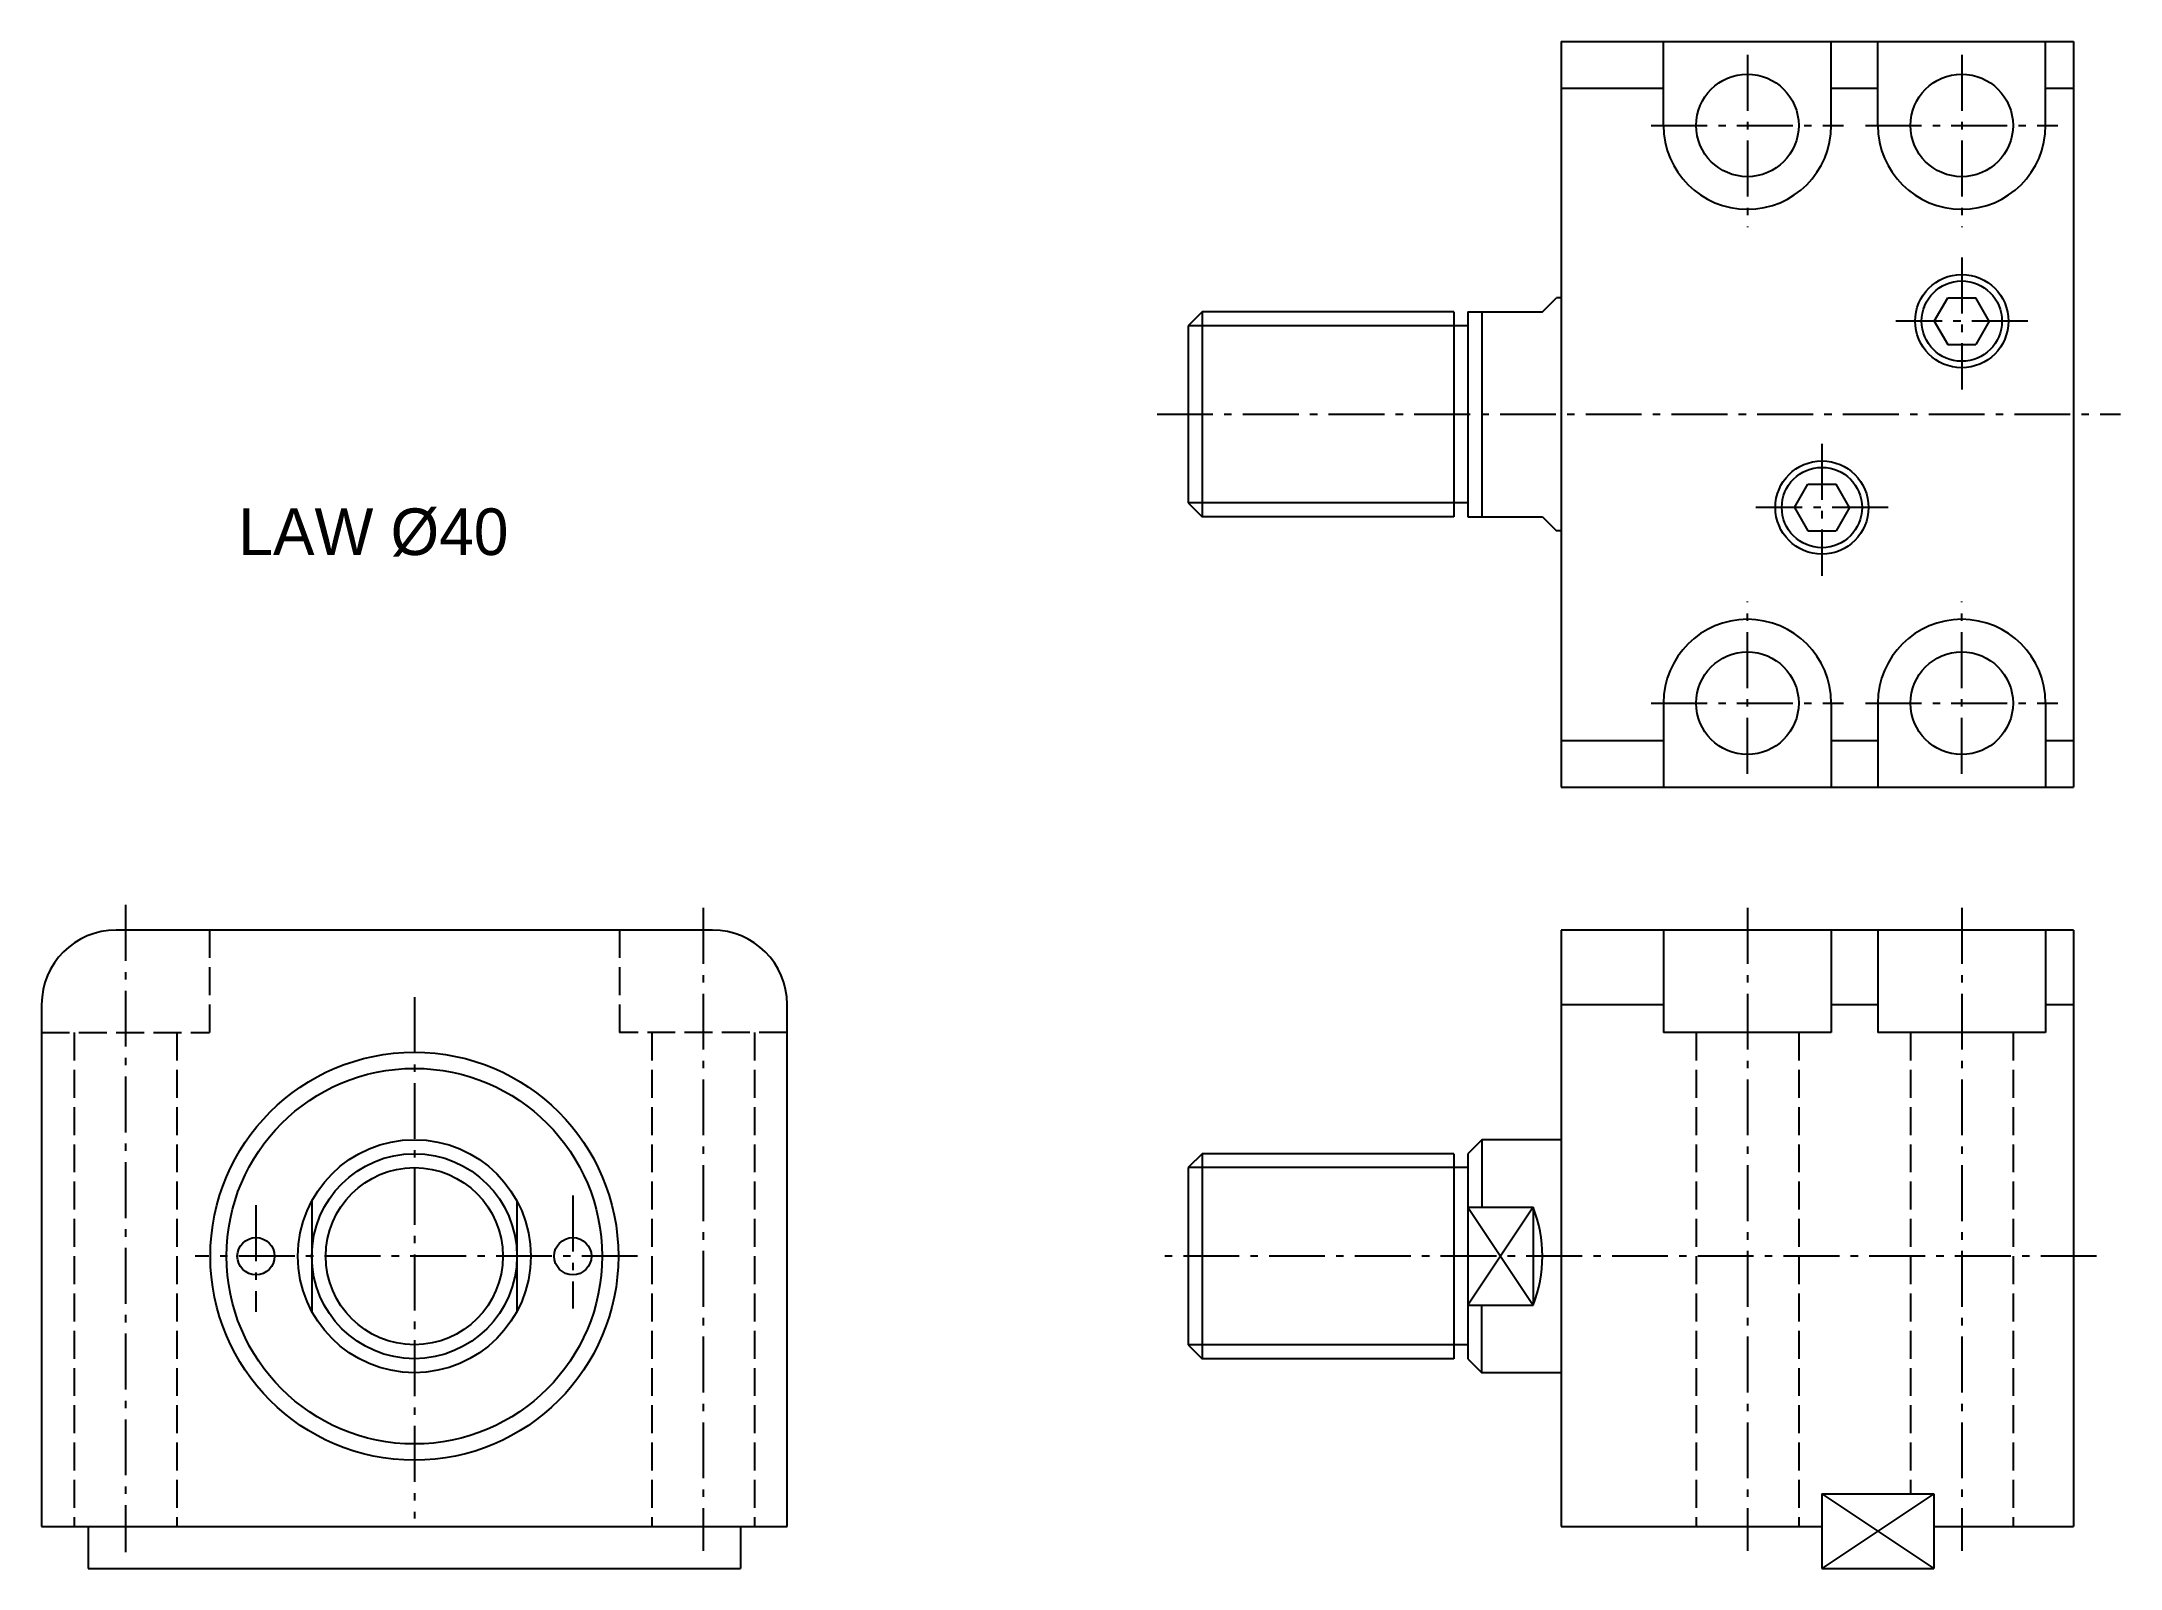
# Model space of a CAD drawing. Extents: x 109 to 332, y -51 to 113.
import ezdxf

# ---------------------------------------------------------------- set-up
doc = ezdxf.new("R2010")
doc.units = 0
doc.header["$MEASUREMENT"] = 0
doc.linetypes.add('DASHED', pattern=[4, 3, -1])
doc.linetypes.add('SCENTER', pattern=[9.2, 6, -1.2, 0.8, -1.2])
doc.layers.get('0').update_dxf_attribs({"linetype": 'CONTINUOUS'})
for name, color, linetype in [('CON', 2, 'CONTINUOUS'), ('DAS', 3, 'DASHED'), ('DIM', 7, 'CONTINUOUS'), ('SCEN', 1, 'SCENTER'), ('UTI', 7, 'CONTINUOUS')]:
    doc.layers.add(name, color=color, linetype=linetype)

# ---------------------------------------------------------------- blocks, each defined once
blk = doc.blocks.new('00000093')
at = {"layer": 'CON'}
for p, q in [((-2.95, 0), (-1.51, 2.5)), ((-1.51, 2.5), (1.51, 2.5)), ((2.95, 0), (1.51, 2.5)), ((2.95, 0), (1.51, -2.5)), ((-2.95, 0), (-1.51, -2.5)), ((-1.51, -2.5), (1.51, -2.5))]:
    blk.add_line(p, q, dxfattribs=at)
for radius in [5, 4.31]:
    blk.add_circle((0, 0), radius, dxfattribs=at)

msp = doc.modelspace()

# ---------------------------------------------------------------- linework, layer by layer
for p, q in [((312.09, -43.12), (300.09, -51.12)), ((300.09, -43.12), (312.09, -51.12))]:
    msp.add_line(p, q)
at = {"layer": 'CON'}
for p, q in [((272.09, 112.72), (327.09, 112.72)), ((272.09, 112.72), (272.09, 32.72)), ((283.09, 103.72), (283.09, 112.72)), ((301.09, 103.72), (301.09, 112.72)), ((306.09, 103.72), (306.09, 112.72)), ((324.09, 103.72), (324.09, 112.72)), ((327.09, 112.72), (327.09, 32.72)), ((272.09, 107.72), (283.09, 107.72)), ((301.09, 107.72), (306.09, 107.72)), ((324.09, 107.72), (327.09, 107.72)), ((270.09, 83.72), (271.59, 85.22)), ((272.09, 85.22), (271.59, 85.22)), ((233.59, 83.72), (232.09, 82.22)), ((233.59, 83.72), (233.59, 61.72)), ((260.59, 83.72), (233.59, 83.72)), ((260.59, 83.72), (260.59, 61.72)), ((262.09, 83.72), (262.09, 61.72)), ((262.09, 83.72), (270.09, 83.72)), ((263.59, 83.72), (263.59, 61.72)), ((232.09, 82.22), (232.09, 63.22)), ((262.09, 82.22), (260.59, 82.22)), ((232.09, 63.22), (233.59, 61.72)), ((262.09, 63.22), (260.59, 63.22)), ((260.59, 61.72), (233.59, 61.72)), ((262.09, 61.72), (270.09, 61.72)), ((270.09, 61.72), (271.59, 60.22)), ((272.09, 60.22), (271.59, 60.22)), ((283.09, 41.72), (283.09, 32.72)), ((301.09, 41.72), (301.09, 32.72)), ((306.09, 41.72), (306.09, 32.72)), ((324.09, 41.72), (324.09, 32.72)), ((272.09, 37.72), (283.09, 37.72)), ((301.09, 37.72), (306.09, 37.72)), ((324.09, 37.72), (327.09, 37.72)), ((272.09, 32.72), (327.09, 32.72)), ((181.04, 17.38), (117.04, 17.38)), ((327.09, 17.38), (272.09, 17.38)), ((272.09, 17.38), (272.09, -46.62)), ((283.09, 17.38), (283.09, 6.38)), ((301.09, 17.38), (301.09, 6.38)), ((306.09, 17.38), (306.09, 6.38)), ((324.09, 17.38), (324.09, 6.38)), ((327.09, 17.38), (327.09, -46.62)), ((109.04, 9.38), (109.04, -46.62)), ((189.04, -46.62), (189.04, 9.38)), ((272.09, 9.38), (283.09, 9.38)), ((301.09, 9.38), (306.09, 9.38)), ((324.09, 9.38), (327.09, 9.38)), ((301.09, 6.38), (283.09, 6.38)), ((324.09, 6.38), (306.09, 6.38)), ((233.59, -6.62), (232.09, -8.12)), ((260.59, -6.62), (233.59, -6.62)), ((233.59, -6.62), (233.59, -28.62)), ((260.59, -6.62), (260.59, -28.62)), ((263.59, -5.12), (262.09, -6.62)), ((262.09, -6.62), (262.09, -28.62)), ((272.09, -5.12), (263.59, -5.12)), ((263.59, -5.12), (263.59, -12.36)), ((232.09, -8.12), (232.09, -27.12)), ((262.09, -8.12), (260.59, -8.12)), ((138.04, -11.69), (138.04, -23.56)), ((160.04, -11.69), (160.04, -23.56)), ((262.09, -12.36), (269.09, -12.36)), ((269.09, -12.36), (269.09, -22.89)), ((262.09, -22.89), (269.09, -22.89)), ((263.59, -30.12), (263.59, -22.89)), ((232.09, -27.12), (233.59, -28.62)), ((260.59, -28.62), (233.59, -28.62)), ((262.09, -27.12), (260.59, -27.12)), ((262.09, -28.62), (263.59, -30.12)), ((272.09, -30.12), (263.59, -30.12)), ((300.09, -43.12), (312.09, -43.12)), ((300.09, -43.12), (300.09, -51.12)), ((312.09, -43.12), (312.09, -51.12)), ((109.04, -46.62), (189.04, -46.62)), ((114.04, -46.62), (114.04, -51.12)), ((184.04, -46.62), (184.04, -51.12)), ((272.09, -46.62), (300.09, -46.62)), ((312.09, -46.62), (327.09, -46.62)), ((114.04, -51.12), (184.04, -51.12)), ((300.09, -51.12), (312.09, -51.12))]:
    msp.add_line(p, q, dxfattribs=at)
for centre, radius in [((292.09, 103.72), 5.5), ((315.09, 103.72), 5.5), ((292.09, 41.72), 5.5), ((315.09, 41.72), 5.5), ((149.04, -17.62), 21.89), ((149.04, -17.62), 20.15), ((149.04, -17.62), 12.5), ((149.04, -17.62), 11), ((132.04, -17.62), 2), ((166.04, -17.62), 2)]:
    msp.add_circle(centre, radius, dxfattribs=at)
for centre, radius, start, end in [((292.09, 103.72), 9, 180, 0), ((315.09, 103.72), 9, 180, 0), ((292.09, 41.72), 9, 0, 180), ((315.09, 41.72), 9, 0, 180), ((117.04, 9.38), 8, 90, 180), ((181.04, 9.38), 8, 0, 90), ((255.75, -17.62), 14.34, 338.442, 21.558)]:
    msp.add_arc(centre, radius, start, end, dxfattribs=at)
at = {"layer": 'DAS'}
for p, q in [((127.04, 17.38), (127.04, 6.38)), ((171.04, 17.38), (171.04, 6.38)), ((109.04, 6.38), (127.04, 6.38)), ((112.54, 6.38), (112.54, -46.62)), ((123.54, 6.38), (123.54, -46.62)), ((189.04, 6.38), (171.04, 6.38)), ((174.54, 6.38), (174.54, -46.62)), ((185.54, 6.38), (185.54, -46.62)), ((286.59, 6.38), (286.59, -46.62)), ((297.59, 6.38), (297.59, -46.62)), ((309.59, 6.38), (309.59, -43.12)), ((320.59, 6.38), (320.59, -46.62))]:
    msp.add_line(p, q, dxfattribs=at)
at = {"layer": 'DIM'}
msp.add_circle((149.04, -17.62), 9.5, dxfattribs=at)
at = {"layer": 'SCEN'}
for p, q in [((292.09, 111.29), (292.09, 92.8)), ((315.09, 111.29), (315.09, 92.8)), ((315.09, 111.29), (315.09, 92.8)), ((281.77, 103.72), (302.39, 103.72)), ((304.77, 103.72), (325.39, 103.72)), ((315.09, 89.55), (315.09, 75.39)), ((322.18, 82.72), (308, 82.72)), ((228.74, 72.72), (332.12, 72.72)), ((300.09, 69.55), (300.09, 55.39)), ((307.18, 62.72), (293, 62.72)), ((292.09, 34.15), (292.09, 52.63)), ((315.09, 34.15), (315.09, 52.63)), ((315.09, 34.15), (315.09, 52.63)), ((281.77, 41.72), (302.39, 41.72)), ((304.77, 41.72), (325.39, 41.72)), ((118.04, 20.07), (118.04, -49.37)), ((180.04, 19.75), (180.04, -49.23)), ((292.09, 19.75), (292.09, -49.23)), ((315.09, 19.75), (315.09, -49.23)), ((149.04, 10.16), (149.04, -45.77)), ((166.04, -11.12), (166.04, -23.24)), ((132.04, -12.16), (132.04, -23.59)), ((173, -17.62), (125.5, -17.62)), ((329.56, -17.62), (229.4, -17.62))]:
    msp.add_line(p, q, dxfattribs=at)
at = {"layer": 'UTI'}
for p, q in [((260.59, 82.22), (232.09, 82.22)), ((260.59, 63.22), (232.09, 63.22)), ((260.59, -8.12), (232.09, -8.12)), ((269.09, -12.36), (262.09, -22.89)), ((262.09, -12.36), (269.09, -22.89)), ((260.59, -27.12), (232.09, -27.12))]:
    msp.add_line(p, q, dxfattribs=at)

# ---------------------------------------------------------------- block references
at = {"layer": 'CON'}
for p in [(315.09, 82.72), (300.09, 62.72)]:
    msp.add_blockref('00000093', p, dxfattribs=at)

# ---------------------------------------------------------------- texts
at = {"layer": 'DIM', "insert": (130.15, 62.62), "char_height": 5, "width": 50.63, "attachment_point": 1}
msp.add_mtext('LAW %%C40', dxfattribs=at)

doc.saveas('drawing.dxf')
